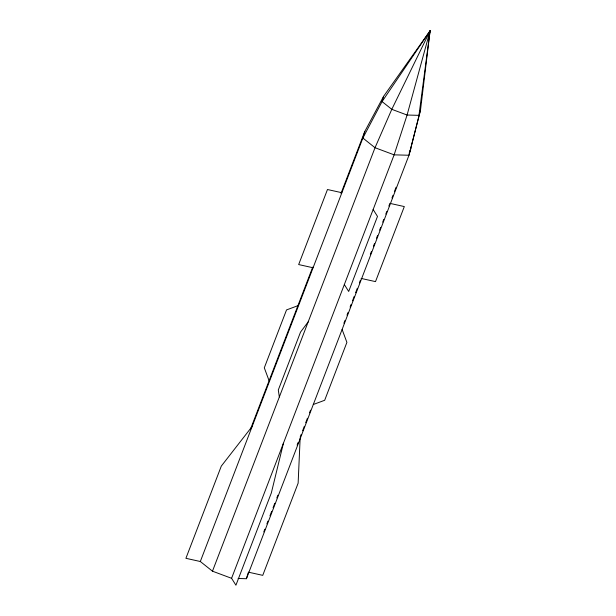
<?xml version="1.0" encoding="UTF-8"?>
<svg xmlns="http://www.w3.org/2000/svg" width="616" height="616" viewBox="0 0 616 616"><rect width="100%" height="100%" fill="white"/><g stroke="black" fill="none" stroke-linecap="round" stroke-linejoin="round"><path stroke-width="0.92" d="M300.146 438.038L298.136 483.16L262.747 575.352L248.34 572.156M238.076 578.486L246.431 578.717L408.986 155.247L420.497 110.102L430.091 30.8L383.599 96.335L364.78 131.485L340.995 193.447M283.429 443.235L271.317 493L235.928 585.2L231.578 578.308L212.474 571.186L200.315 561.507L185.909 558.312L221.298 466.112L252.167 426.426M429.098 34.473L430.091 30.8L382.074 101.586L362.87 138.038L200.315 561.507M364.78 131.485L362.87 138.038L375.029 147.717L394.132 154.847L408.986 155.247L420.497 110.102M383.599 96.335L382.074 101.586L391.799 109.325L407.084 115.03L418.965 115.354L430.091 30.8L428.759 33.333M246.431 578.717L248.102 572.98M250.481 429.229L312.728 267.082M212.474 571.186L375.029 147.717L391.799 109.325L430.091 30.8L407.084 115.03L394.132 154.847L231.578 578.308M263.794 531.901L264.818 529.221M266.882 523.854L267.914 521.167M269.97 515.8L271.687 511.326M273.065 507.746L274.782 503.28M276.838 497.905L277.87 495.226M297.105 445.129L298.129 442.442M300.192 437.075L301.224 434.388M302.602 430.8L304.319 426.318M305.698 422.738L307.415 418.256M309.478 412.874L310.518 410.187M343.89 323.231L344.921 320.543M346.993 315.169L348.025 312.474M350.088 307.099L351.12 304.412M352.498 300.824L354.215 296.342M355.594 292.754L357.311 288.273M359.374 282.898L360.406 280.203M370.355 254.293L371.386 251.613M373.442 246.254L374.474 243.574M376.53 238.207L377.562 235.528M379.618 230.168L380.642 227.489M382.705 222.13L383.73 219.45M385.785 214.091L386.817 211.411M388.873 206.052L389.905 203.365L404.312 206.568L375.506 281.612L361.099 278.417M391.969 197.99L393 195.303M394.379 191.715L396.096 187.233M409.17 153.176L410.895 148.695M308.154 321.929L300.531 332.093L278.301 389.99L279.348 396.974M297.905 305.69L286.525 309.925L264.303 367.814L269.1 380.734M313.305 404.504L324.678 400.277L346.9 342.38L342.111 329.46M341.88 192.716L327.473 189.52L298.668 264.564L313.074 267.76M373.142 209.525L377.493 216.409L348.687 291.453L344.336 284.569"/></g></svg>
